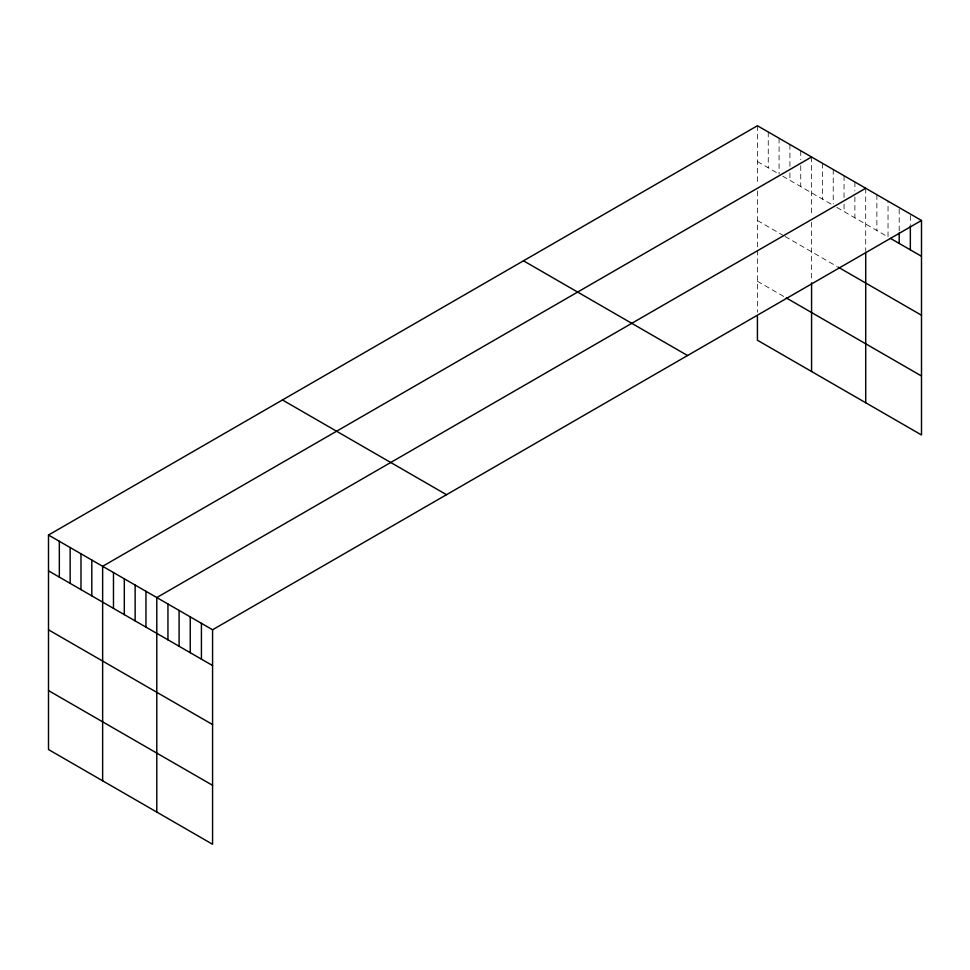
<?xml version="1.0" encoding="UTF-8"?>
<svg xmlns="http://www.w3.org/2000/svg" width="970" height="970" viewBox="0 0 970 970"><rect width="100%" height="100%" fill="white"/><g stroke="black" fill="none" stroke-linecap="round" stroke-linejoin="round"><path stroke-width="0.73" stroke-dasharray="4.85 3.64" d="M757.424 161.566L777.879 173.375M782.693 176.152L832.03 204.634M836.843 207.41L888.035 236.971L888.035 201.142M757.424 220.529L783.893 235.807M785.106 236.51L836.843 266.374M757.424 281.276L785.106 297.256M910.345 215.522L910.345 224.47M899.19 209.071L899.19 231.466M876.868 194.703L876.868 230.533M865.713 188.265L865.713 250.624M854.885 182.008L854.885 190.969M854.885 196.934L854.885 217.838M844.058 175.752L844.058 198.147M844.058 204.124L844.058 211.581M833.23 169.507L833.23 203.833M822.402 163.251L822.402 199.08M811.575 157.007L811.575 216.407M811.575 222.312L811.575 281.482M800.747 150.75L800.747 159.71M800.747 165.676L800.747 186.579M789.919 144.494L789.919 166.888M789.919 172.854L789.919 180.323M779.08 138.249L779.08 174.066M768.252 131.993L768.252 167.822M757.424 125.736L757.424 185.149M757.424 191.054L757.424 248.878M757.424 250.224L757.424 312.231"/><path stroke-width="1.45" d="M48.5 535.04L212.575 629.76L212.575 844.264L48.5 749.531L48.5 535.04L757.424 125.736L921.5 220.469L921.5 434.96L757.424 340.24L757.424 316.656M811.575 157.007L102.638 566.298L102.638 780.789M865.713 188.265L156.788 597.556L156.788 812.048M212.575 629.76L921.5 220.469M890.509 238.402L921.5 256.298M838.044 267.065L921.5 315.25M786.306 297.948L921.5 376.008M523.485 260.809L687.548 355.529M282.452 399.967L446.515 494.7M48.5 570.857L212.575 665.59M48.5 629.821L212.575 724.554M48.5 690.567L212.575 785.3M910.345 225.974L910.345 249.848M899.19 232.958L899.19 243.409M865.713 252.091L865.713 402.756M811.575 282.84L811.575 371.498M201.421 623.322L201.421 659.151M190.253 616.884L190.253 652.701M179.098 610.433L179.098 646.262M167.943 603.995L167.943 639.824M145.961 591.3L145.961 627.129M135.133 585.055L135.133 620.873M124.305 578.799L124.305 614.628M113.478 572.542L113.478 608.372M91.81 560.042L91.81 595.871M80.983 553.797L80.983 589.614M70.155 547.541L70.155 583.37M59.328 541.284L59.328 577.114"/></g></svg>
